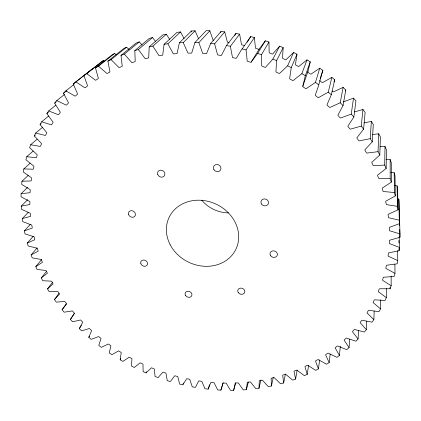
<?xml version="1.0" encoding="UTF-8"?>
<svg xmlns="http://www.w3.org/2000/svg" width="421" height="421" viewBox="0 0 421 421"><rect width="100%" height="100%" fill="white"/><g stroke="black" fill="none" stroke-linecap="round" stroke-linejoin="round"><path stroke-width="0.63" d="M59.019 293.269L54.456 299.563L56.298 302.136L64.192 301.478A0.647 0.51 32.2 0 1 65.05 301.736L66.444 303.562A0.647 0.51 32 0 1 66.344 304.304L62.108 309.735L64.118 312.198L71.796 311.019A0.642 0.505 31.3 0 1 72.659 311.224L74.164 312.966A0.642 0.505 31.1 0 1 74.128 313.713L70.407 319.439L72.57 321.781L80.006 320.097A0.642 0.505 30.5 0 1 80.869 320.244L82.484 321.897A0.642 0.505 30.3 0 1 82.505 322.649L79.316 328.643L81.621 330.853L88.784 328.68A0.637 0.5 29.6 0 1 89.641 328.769L91.362 330.327A0.637 0.5 29.4 0 1 91.441 331.08L88.784 337.305L91.225 339.379L98.088 336.737A0.637 0.5 28.7 0 1 98.94 336.768L100.751 338.221A0.637 0.5 28.6 0 1 100.893 338.979L98.777 345.404L101.345 347.33L107.881 344.231A0.637 0.5 27.9 0 1 108.718 344.215L110.618 345.557A0.637 0.5 27.7 0 1 110.812 346.309L109.255 352.914L111.928 354.687L118.112 351.151A0.637 0.495 27 0 1 118.938 351.077L120.916 352.309A0.637 0.495 26.9 0 1 121.169 353.051L120.164 359.797L122.943 361.413L128.747 357.455A0.631 0.495 26.2 0 1 129.552 357.334L131.599 358.445A0.631 0.495 26 0 1 131.91 359.176L131.463 366.038L134.331 367.491L139.735 363.134A0.631 0.495 25.3 0 1 140.519 362.96L142.63 363.949A0.631 0.495 25.2 0 1 142.998 364.665L143.114 371.611L146.061 372.895L151.039 368.159A0.631 0.495 24.5 0 1 151.802 367.933L153.965 368.796A0.631 0.495 24.3 0 1 154.386 369.496L155.065 376.495L158.08 377.605L162.617 372.511A0.637 0.495 23.6 0 1 163.348 372.232L165.558 372.969A0.637 0.495 23.5 0 1 166.032 373.648L167.269 380.673L170.342 381.6L174.415 376.174A0.637 0.5 22.8 0 1 175.115 375.848L177.362 376.448A0.637 0.5 22.6 0 1 177.883 377.105L179.688 384.12L182.809 384.868L186.392 379.126A0.637 0.5 21.9 0 1 187.061 378.753L189.334 379.221A0.637 0.5 21.8 0 1 189.908 379.847L192.265 386.825L195.418 387.383L198.501 381.352A0.637 0.5 21.1 0 1 199.133 380.931L201.422 381.263A0.637 0.5 20.9 0 1 202.043 381.863L204.959 388.767L208.132 389.136L210.689 382.842A0.642 0.505 20.2 0 1 211.284 382.379L213.584 382.563A0.642 0.505 20.1 0 1 214.252 383.136L217.72 389.941L220.899 390.109L222.919 383.578A0.642 0.505 19.4 0 1 223.467 383.068L225.772 383.115A0.642 0.505 19.2 0 1 226.477 383.652L230.487 390.32L233.666 390.293L235.129 383.557A0.647 0.51 18.5 0 1 235.628 383.005L237.923 382.905A0.647 0.51 18.4 0 1 238.67 383.405L243.217 389.904L246.374 389.678L247.269 382.757A0.653 0.516 17.7 0 1 247.727 382.168L250 381.926A0.653 0.516 17.5 0 1 250.784 382.384L255.857 388.683L258.983 388.251L259.294 381.184A0.653 0.521 16.8 0 1 259.694 380.558L261.941 380.168A0.658 0.521 16.6 0 1 262.762 380.579L268.345 386.652L271.424 386.015L271.14 378.832A0.658 0.526 15.9 0 1 271.492 378.169L273.697 377.632A0.658 0.526 15.8 0 1 274.55 377.995L280.633 383.799L283.654 382.957L282.759 375.69A0.663 0.532 15.1 0 1 283.054 374.995L285.212 374.311A0.663 0.532 14.9 0 1 286.096 374.627L292.653 380.126L295.6 379.084L294.095 371.764A0.668 0.537 14.2 0 1 294.332 371.043L296.426 370.212A0.668 0.537 14 0 1 297.331 370.475L304.357 375.637L307.214 374.395L305.088 367.059A0.674 0.542 13.3 0 1 305.262 366.312L307.283 365.333A0.674 0.542 13.2 0 1 308.214 365.544L315.676 370.338L318.429 368.891L315.676 361.581A0.679 0.547 12.5 0 1 315.787 360.813L317.729 359.687A0.679 0.547 12.3 0 1 318.676 359.839L326.554 364.228L329.185 362.581L325.807 355.34A0.684 0.558 11.6 0 1 325.849 354.55L327.696 353.282A0.684 0.558 11.4 0 1 328.659 353.382L336.926 357.324L339.421 355.487L335.411 348.346A0.689 0.563 10.7 0 1 335.39 347.546L337.132 346.141A0.695 0.563 10.6 0 1 338.105 346.173L346.725 349.646L349.072 347.614L344.441 340.626A0.7 0.568 9.9 0 1 344.346 339.815L345.973 338.273A0.7 0.574 9.7 0 1 346.951 338.242L355.892 341.21L358.071 338.994L352.824 332.195A0.705 0.579 9 0 1 352.666 331.38L354.161 329.706A0.705 0.579 8.8 0 1 355.14 329.617L364.37 332.043L366.365 329.648L360.513 323.091A0.71 0.589 8.1 0 1 360.276 322.27L361.634 320.47A0.71 0.589 8 0 1 362.607 320.313L372.08 322.17L373.88 319.607L367.438 313.335A0.716 0.595 7.3 0 1 367.133 312.519L368.338 310.603A0.721 0.6 7.1 0 1 369.301 310.377L378.974 311.64L380.558 308.914L373.548 302.973A0.726 0.605 6.4 0 1 373.169 302.162L374.216 300.141A0.726 0.605 6.2 0 1 375.164 299.847L384.989 300.483L386.341 297.61L378.784 292.048A0.731 0.616 5.6 0 1 378.332 291.253L379.205 289.127A0.731 0.616 5.4 0 1 380.137 288.769L390.057 288.753L390.062 287.464M390.057 288.753L391.167 285.748L383.094 280.607A0.737 0.626 4.7 0 1 382.573 279.833L383.268 277.618A0.737 0.626 4.6 0 1 384.168 277.192L394.135 276.502L394.993 273.376L386.431 268.714A0.742 0.637 3.9 0 1 385.841 267.956L386.346 265.667A0.742 0.637 3.7 0 1 387.215 265.172L397.171 263.793L397.756 260.567L388.751 256.421A0.747 0.647 3.1 0 1 388.094 255.694L388.404 253.337A0.753 0.647 2.9 0 1 389.23 252.774L399.113 250.695L399.424 247.385L390.014 243.801A0.758 0.653 2.3 0 1 389.293 243.112L389.399 240.701A0.758 0.658 2.2 0 1 390.183 240.075L399.929 237.281L399.95 233.902L390.188 230.924A0.763 0.663 1.6 0 1 389.404 230.276L389.299 227.824A0.763 0.668 1.4 0 1 390.03 227.135L399.576 223.63L399.308 220.204L389.246 217.873A0.768 0.674 0.8 0 1 388.399 217.268L388.083 214.799A0.768 0.679 0.7 0 1 388.757 214.047L398.04 209.832L397.466 206.379L387.167 204.722A0.774 0.684 0.2 0 1 386.267 204.174L385.736 201.696A0.774 0.689 0.1 0 1 386.346 200.891L395.293 195.97L394.419 192.518L383.947 191.571A0.774 0.695 -0.4 0 1 382.994 191.081L382.247 188.613A0.779 0.695 -0.5 0 1 382.789 187.755L391.335 182.14L390.162 178.715L390.172 159.517L385.994 159.37M247.143 42.221L250.727 36.58L254.389 37.527L255.389 47.526A0.747 0.726 47.4 0 0 255.91 48.436L258.515 49.22A0.747 0.726 46.3 0 0 259.42 48.731L265.356 40.805L268.956 42.026L269.135 52.036A0.742 0.731 39.8 0 0 269.582 52.983L272.129 53.962A0.742 0.731 37.8 0 0 273.076 53.541L279.686 46.121L283.191 47.61L276.602 60.624L275.955 71.112A0.789 0.768 26.7 0 0 276.35 72.138L278.976 73.37A0.789 0.768 24.8 0 0 280.018 73.017L287.654 65.802L293.6 52.488L296.989 54.23L295.521 64.06A0.742 0.731 13.8 0 0 295.805 65.06L298.189 66.397A0.742 0.731 11.7 0 0 299.199 66.134L307.004 59.861L310.245 61.845L307.956 71.486L302.794 86.242M283.191 47.61L282.544 57.561A0.742 0.731 27.3 0 0 282.912 58.54L285.385 59.698A0.742 0.731 24.6 0 0 286.375 59.356L293.6 52.488M386.341 297.61L386.42 288.464M390.162 178.715L379.574 178.504A0.779 0.705 -0.9 0 1 378.579 178.078L377.616 175.636A0.779 0.705 -1 0 1 378.09 174.731L386.168 168.442L386.404 149.739L385.015 146.524L380.163 146.729M386.168 168.442L384.694 165.069L385.015 146.524M27.607 187.392L21.108 193.686L21.05 196.786L29.217 201.196A0.689 0.563 40 0 1 29.87 201.922L29.902 204.159A0.689 0.563 39.8 0 1 29.27 204.653L21.239 206.137L21.424 209.232L29.728 213.063A0.684 0.558 39.1 0 1 30.417 213.742L30.622 215.973A0.684 0.553 38.9 0 1 30.049 216.51L22.334 218.546L22.755 221.62L31.149 224.872A0.679 0.547 38.2 0 1 31.875 225.503L32.249 227.714A0.679 0.547 38.1 0 1 31.733 228.293L24.371 230.85L25.018 233.887L33.459 236.565A0.674 0.542 37.4 0 1 34.217 237.144L34.754 239.328A0.674 0.542 37.2 0 1 34.296 239.938L27.312 242.991L28.181 245.985L36.627 248.085A0.668 0.537 36.5 0 1 37.411 248.616L38.111 250.758A0.668 0.537 36.3 0 1 37.706 251.4L31.133 254.921L32.217 257.857L40.627 259.383A0.663 0.532 35.6 0 1 41.432 259.862L42.279 261.962A0.663 0.532 35.5 0 1 41.937 262.625L35.796 266.593L37.08 269.451L45.415 270.419A0.658 0.526 34.8 0 1 46.242 270.84L47.236 272.882A0.658 0.521 34.6 0 1 46.952 273.571L41.258 277.949L42.742 280.723L50.962 281.139A0.653 0.521 33.9 0 1 51.804 281.507L52.941 283.486A0.653 0.521 33.7 0 1 52.714 284.196L47.494 288.953L49.162 291.632L57.235 291.506A0.653 0.516 33 0 1 58.087 291.816L59.356 293.726A0.653 0.516 32.9 0 1 59.193 294.453L54.456 299.563M155.491 41.379L152.544 37.522L149.192 38.511L134.825 50.578L135.167 60.808A0.779 0.705 51.5 0 1 134.773 61.75L132.283 62.571A0.779 0.705 51.5 0 1 131.32 62.082L124.395 54.077L121.016 55.372L122.169 65.529A0.779 0.695 51.1 0 1 121.858 66.492L119.49 67.497A0.774 0.695 51 0 1 118.506 67.081L111.081 59.635L107.881 61.177L109.818 71.196A0.774 0.684 50.5 0 1 109.592 72.18L107.35 73.359A0.774 0.684 50.4 0 1 106.355 73.017L98.503 66.165L95.493 67.934L98.188 77.759A0.768 0.674 49.8 0 1 98.046 78.759L95.946 80.095A0.768 0.674 49.7 0 1 94.946 79.832L86.726 73.596L83.926 75.58L87.336 85.158A0.763 0.668 49.1 0 1 87.273 86.158L85.331 87.647A0.763 0.663 49 0 1 84.332 87.457L75.812 81.858L73.233 84.037L77.322 93.315A0.758 0.658 48.4 0 1 77.338 94.315L75.559 95.941A0.753 0.653 48.2 0 1 74.564 95.825L65.808 90.889L63.466 93.241L68.186 102.166A0.753 0.647 47.6 0 1 68.281 103.166L66.671 104.908A0.747 0.642 47.4 0 1 65.697 104.866L56.761 100.598L54.662 103.113L59.966 111.644A0.742 0.637 46.8 0 1 60.14 112.628L58.703 114.48A0.742 0.631 46.6 0 1 57.751 114.512L48.704 110.918L46.857 113.57L52.693 121.674A0.737 0.626 46 0 1 52.941 122.637L51.688 124.584A0.737 0.626 45.8 0 1 50.762 124.684L41.663 121.764L40.069 124.537L46.394 132.178A0.731 0.616 45.1 0 1 46.71 133.12L45.642 135.152A0.731 0.616 45 0 1 44.742 135.315L35.648 133.062L34.312 135.936L41.074 143.082A0.726 0.605 44.3 0 1 41.453 143.998L40.569 146.098A0.721 0.605 44.1 0 1 39.711 146.324L30.675 144.735L29.596 147.692L36.743 154.323A0.716 0.6 43.4 0 1 37.185 155.207L36.485 157.359A0.716 0.595 43.3 0 1 35.664 157.649L26.739 156.707L25.923 159.727L33.396 165.821A0.71 0.589 42.6 0 1 33.901 166.669L33.385 168.863A0.71 0.589 42.4 0 1 32.606 169.205L23.844 168.905L23.281 171.968L31.038 177.509A0.705 0.579 41.7 0 1 31.591 178.32L31.265 180.541A0.705 0.579 41.5 0 1 30.533 180.941L21.971 181.251L21.66 184.345L29.649 189.324A0.7 0.574 40.8 0 1 30.254 190.092L30.107 192.329A0.695 0.568 40.7 0 1 29.428 192.776L21.108 193.686M380.558 308.914L380.742 299.868M384.694 165.069L374.069 165.616A0.784 0.716 -1.3 0 1 373.038 165.258L371.859 162.859A0.784 0.716 -1.3 0 1 372.253 161.911L379.805 154.981L380.4 136.936L378.732 133.794L372.606 134.541M373.88 319.607L374.169 311.087M379.805 154.981L378.037 151.681L378.732 133.794M366.365 329.648L366.77 321.239M378.037 151.681L367.444 153.002A0.784 0.721 -1.5 0 1 366.381 152.712L364.996 150.381A0.784 0.726 -1.5 0 1 365.307 149.397L372.269 141.856L373.295 124.463L371.359 121.422L364.018 122.906M358.071 338.994L358.618 330.496M372.269 141.856L370.217 138.651L371.359 121.422M349.072 347.614L349.746 339.252M296.989 54.23L291.253 67.655L289.722 78.006A0.789 0.768 17.1 0 0 290.032 79.053L292.558 80.474A0.789 0.768 15.4 0 0 293.632 80.195L301.878 73.622L307.004 59.861M370.217 138.651L359.734 140.761A0.789 0.731 -1.5 0 1 358.645 140.546L357.061 138.293A0.789 0.731 -1.4 0 1 357.287 137.278L363.597 129.168L365.128 112.423L362.934 109.502L354.466 111.918M339.421 355.487L340.31 346.409M363.597 129.168L361.271 126.09L362.934 109.502M169.674 39.39L166.327 34.206L162.853 34.932L149.218 46.857L148.729 57.093A0.784 0.716 51.9 0 1 148.255 58.003L145.666 58.63A0.784 0.71 51.8 0 1 144.729 58.072L138.356 49.552L134.825 50.578M329.185 362.581L330.169 354.098M361.271 126.09L350.972 128.984A0.789 0.737 -1.1 0 1 349.867 128.847L348.093 126.695A0.789 0.742 -1 0 1 348.235 125.653L353.845 117.022L355.934 100.903L353.498 98.13L344.025 101.661A0.747 0.71 -3.8 0 1 343.294 101.808M318.429 368.891L319.639 359.934M353.845 117.022L351.251 114.091L353.498 98.13M307.214 374.395L308.598 365.407M295.6 379.084L297.173 370.075M310.245 61.845L305.325 75.727L302.925 85.868A0.789 0.763 9.5 0 0 303.146 86.931L305.557 88.526A0.789 0.763 8.4 0 0 306.651 88.331L315.45 82.437L319.781 68.181L322.854 70.396L320.192 78.569M351.251 114.091L341.22 117.764A0.789 0.747 -0.3 0 1 340.105 117.706L338.147 115.67A0.789 0.747 -0.1 0 1 338.2 114.612L343.062 105.513L345.783 90.005L343.11 87.394L333.958 91.646A0.747 0.716 -2.7 0 1 332.906 91.678L332.106 90.957M343.062 105.513L340.226 102.756L343.11 87.394M184.093 38.548L180.535 31.954L176.962 32.412L164.106 44.252L162.774 54.425A0.784 0.721 52.1 0 1 162.217 55.293L159.543 55.725A0.784 0.721 52.1 0 1 158.638 55.088L152.886 46.105L149.218 46.857M283.654 382.957L285.412 373.943M271.424 386.015L273.329 377.211M340.226 102.756L330.532 107.192A0.789 0.753 1.3 0 1 329.411 107.218L327.291 105.313A0.789 0.753 1.7 0 1 327.254 104.245L331.327 94.736L334.732 79.806L331.848 77.385L323.081 82.342A0.747 0.721 -0.6 0 1 322.033 82.448L319.892 80.79A0.747 0.721 0 0 1 319.66 80.49M258.983 388.251L260.925 380.089M322.854 70.396L318.113 87.036L315.466 94.641A0.789 0.758 4.6 0 0 315.597 95.709L317.871 97.461A0.789 0.758 4 0 0 318.981 97.356L328.264 92.178L331.848 77.385M246.374 389.678L248.332 382.157M198.633 38.853L195.07 30.801L191.429 30.986L179.383 42.795L177.199 52.836A0.789 0.731 52 0 1 176.562 53.656L173.826 53.883A0.789 0.731 52.1 0 1 172.963 53.183L167.879 43.779L164.106 44.252M191.129 32.043L191.429 30.986M233.666 390.293L235.781 382.794M220.899 390.109L223.183 382.642M208.132 389.136L209.563 384.799M333.979 81.89L334.732 79.806M213.273 40.69A0.747 0.71 54.4 0 1 213.184 40.316L209.837 30.78L206.143 30.68L194.944 42.521L191.908 52.357A0.789 0.742 51.7 0 1 191.202 53.125L188.419 53.141A0.789 0.737 51.8 0 1 187.603 52.378L183.235 42.616L179.383 42.795M183.04 384.252L183.498 383.031M146.061 372.895L146.603 371.701M345.32 91.004L345.783 90.005M229.024 42.632L227.961 42.479A0.747 0.716 53.5 0 1 227.308 41.647L224.719 31.891L221.004 31.507L210.674 43.442L206.8 53.004A0.789 0.747 50.8 0 1 206.022 53.72L203.211 53.52A0.789 0.747 51 0 1 202.454 52.699L198.849 42.637L194.944 42.521M220.53 32.501L221.004 31.507M120.164 359.797L120.759 358.634M268.956 42.026L261.499 54.693L261.73 65.239A0.789 0.768 35.9 0 0 262.204 66.244L264.909 67.276A0.789 0.768 34.3 0 0 265.914 66.844L272.882 59.045L279.686 46.121M244.643 45.51L242.001 44.926A0.747 0.721 51.4 0 1 241.412 44.052L239.607 34.143L235.902 33.475L226.451 45.568L221.756 54.783A0.789 0.753 49.1 0 1 220.914 55.435L218.094 55.025A0.789 0.753 49.5 0 1 217.399 54.146L214.605 43.858L224.719 31.891M234.786 35.385L235.902 33.475M88.784 337.305L89.457 336.19M254.389 37.527L246.048 49.899L247.153 60.435A0.789 0.763 42.6 0 0 247.706 61.403L250.469 62.234A0.789 0.763 41.6 0 0 251.426 61.724L257.678 53.388L265.356 40.805M251.221 62.061L259.225 49.052M79.316 328.643L81.4 325.333M70.407 319.439L74.359 313.471M62.108 309.735L66.176 303.867M239.607 34.143L230.376 46.284L232.339 56.73A0.789 0.758 46.9 0 0 232.966 57.656L235.765 58.277A0.789 0.758 46.3 0 0 236.67 57.698L240.812 50.799L250.727 36.58M47.494 288.953L52.562 282.259M41.258 277.949L46.447 271.382M35.796 266.593L41.637 259.494M31.133 254.921L37.085 247.98M27.312 242.991L33.37 236.202M24.371 230.85L30.512 224.214M198.849 42.637L209.837 30.78M22.334 218.546L28.26 212.384M21.239 206.137L27.686 199.67M183.235 42.616L195.07 30.801M21.971 181.251L28.191 175.42M167.879 43.779L180.535 31.954M23.844 168.905L30.08 163.237M152.886 46.105L166.327 34.206M26.739 156.707L33.143 151.06M30.675 144.735L37.059 139.256M138.356 49.552L152.544 37.522M92.93 68.47L73.233 84.037M34.312 135.936L35.317 135.094M35.648 133.062L42.668 127.179M40.069 124.537L41.063 123.716M41.663 121.764L48.62 116.059M124.395 54.077L139.277 41.868L142.061 44.989M121.016 55.372L136.067 43.105L139.277 41.868M46.857 113.57L48.373 112.344M48.704 110.918L55.772 105.229M111.081 59.635L126.61 47.194L129.142 49.625M107.881 61.177L123.564 48.668L126.61 47.194M54.662 103.113L56.203 101.887M56.761 100.598L64.424 94.52M98.503 66.165L114.623 53.446L116.349 54.814M95.493 67.934L111.749 55.14L114.623 53.446M63.466 93.241L66.486 90.862M65.808 90.889L74.059 84.405M75.812 81.858L100.698 62.455L103.377 60.561L104.276 61.177M86.726 73.596L103.377 60.561M319.781 68.181L311.466 73.812A0.747 0.726 3.7 0 1 310.43 74.001L308.161 72.496A0.742 0.726 4.8 0 1 307.956 71.486M390.709 172.284L394.193 172.678L395.019 175.967L395.293 195.97M210.674 43.442L214.605 43.858M226.451 45.568L230.376 46.284M394.914 185.456L397.077 185.908L397.613 189.203L398.04 209.832M242.159 48.889L246.048 49.899M397.766 198.823L398.813 199.117L399.071 202.396L399.576 223.63M257.678 53.388L261.499 54.693M272.882 59.045L276.602 60.624M287.654 65.802L291.253 67.655M301.878 73.622L305.325 75.727M315.45 82.437L318.713 84.779M328.264 92.178L331.327 94.736M390.172 159.517L391.283 162.785L391.335 182.14M399.95 233.902L399.429 212.221L399.65 225.73M399.745 229.582L399.929 237.281M398.813 199.117L399.308 220.204M399.192 236.918L399.424 247.385M398.897 240.465L398.95 243.022M399.061 248.137L399.113 250.695M397.077 185.908L397.466 206.379M397.587 250.805L397.756 260.567M394.193 172.678L394.419 192.518M394.898 264.325L394.993 273.376M391.151 276.123L391.167 285.748M228.482 212.873A32.333 29.128 25.3 0 1 201.785 200.238M238.265 292.579A3.621 3.052 19.3 0 0 244.427 292.948A3.621 3.052 19.3 0 0 241.138 288.096A3.621 3.052 19.3 0 0 238.265 292.579M185.661 295.61A3.547 2.952 24.1 0 0 191.629 295.974A3.547 2.952 24.1 0 0 188.292 291.216A3.547 2.952 24.1 0 0 185.661 295.61M140.893 263.799A3.573 2.984 29.1 0 0 146.771 265.504A3.573 2.984 29.1 0 0 144.692 260.189A3.573 2.984 29.1 0 0 140.893 263.799M128.637 214.699A3.684 3.147 33.2 0 0 134.667 216.42A3.684 3.147 33.2 0 0 132.499 210.816A3.684 3.147 33.2 0 0 128.637 214.699M157.754 174.478A3.805 3.363 34.1 0 0 164.011 176.225A3.805 3.363 34.1 0 0 161.859 170.31A3.805 3.363 34.1 0 0 157.754 174.478M213.989 169.763A3.868 3.505 27.8 0 0 220.551 169.947A3.868 3.505 27.8 0 0 216.973 164.474A3.868 3.505 27.8 0 0 213.989 169.763M261.488 204.027A3.847 3.452 18.5 0 0 268.082 204.264A3.847 3.452 18.5 0 0 264.635 198.912A3.847 3.452 18.5 0 0 261.488 204.027M270.529 255.615A3.747 3.252 16.4 0 0 276.955 255.936A3.747 3.252 16.4 0 0 273.624 250.842A3.747 3.252 16.4 0 0 270.529 255.615M170.037 244.443A37.006 32.122 25.3 0 0 232.524 254.616A37.006 32.122 25.3 0 0 205.027 200.717A37.006 32.122 25.3 0 0 170.037 244.443"/></g></svg>
